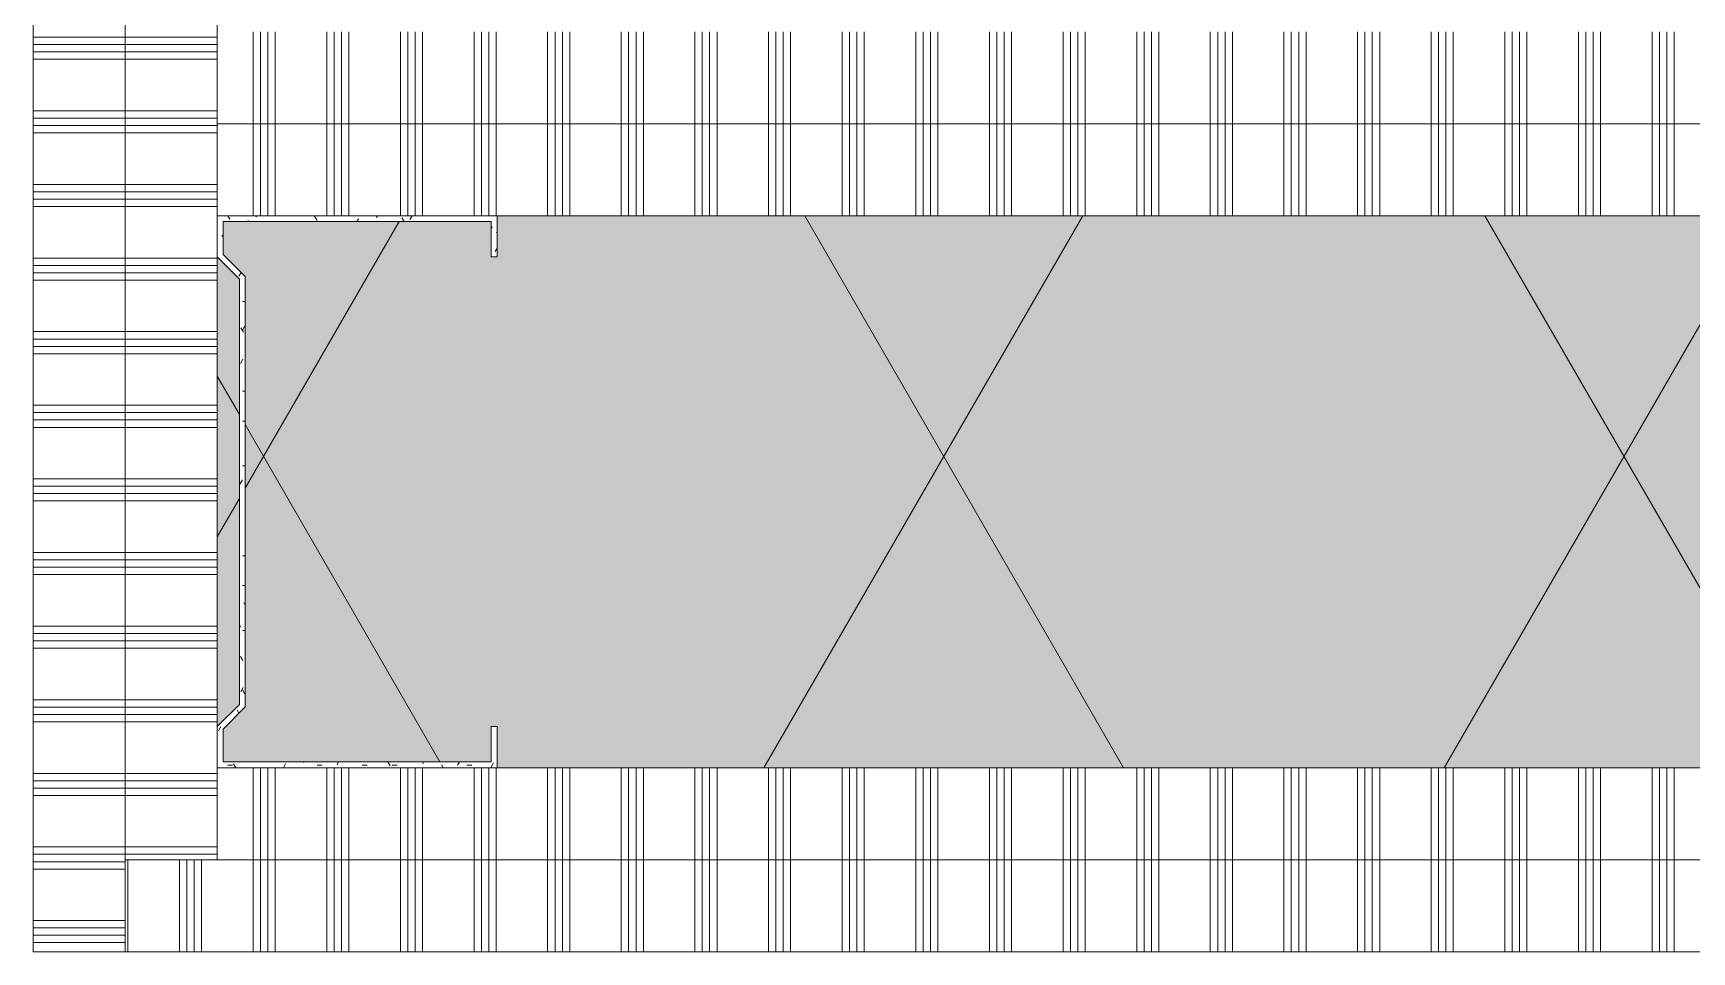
# Model space of a CAD drawing. Header units: millimetres. Extents: x 32900 to 38291, y -18988 to 4133.
# Drawn here: x 33224.1 to 33449.4, y -5987.2 to -5862.4 of the extents above; entities that cross this region are included whole.
import ezdxf

# ---------------------------------------------------------------- set-up
doc = ezdxf.new("R2010")
doc.units = ezdxf.units.MM
doc.layers.add('A-DETL-GENF', color=92, linetype='Continuous', lineweight=18)
doc.layers.add('A-DETL-THIN', color=151, linetype='Continuous', lineweight=18)
pattern_1 = [(90, (4, 0), (-10, 6e-16), []), (90, (5, 0), (-10, 6e-16), []), (90, (6, 0), (-10, 6e-16), []), (90, (7, 0), (-10, 6e-16), [])]
pattern_2 = [(0, (0, 4), (0, 10), []), (0, (0, 5), (0, 10), []), (0, (0, 6), (0, 10), []), (0, (0, 7), (0, 10), [])]

# ---------------------------------------------------------------- blocks, each defined once
blk = doc.blocks.new('42 isolatie - Type 1-V5-Details ziekenhuis Utiliteitsgebouw')
at = {"layer": 'A-DETL-GENF'}
h = blk.add_hatch(color=256, dxfattribs=at)
h.paths.add_polyline_path([(63.27841160887232, -75.80000000000443), (429.6527652706417, -75.80000000000443), (429.652765270642, -0.8000000000041495), (63.2784116088726, -0.8000000000063153), (63.2784116088726, -6.399999999983385), (62.478411608874, -6.399999999983385), (62.478411608874, -1.600000000036453), (26.07841160885195, -1.600000000036453), (26.07841160885195, -6.068629150083785), (29.07841160884938, -9.06862915008527), (29.07841160884911, -67.53137084991248), (26.07841160885168, -70.53137084991396), (26.07841160885168, -75.00000000003709), (62.47841160887372, -75.00000000003709), (62.47841160887372, -70.20000000001653), (63.27841160887232, -70.20000000001653), (63.27841160887232, -75.00000000003709)])
h.paths.add_polyline_path([(25.27841160888029, -70.20000000001653), (28.2784116088505, -67.20000000001504), (28.27841160885077, -9.39999999998487), (25.27841160888056, -6.399999999983385), (25.27841160888029, -67.20000000001504)])
at = {"layer": 'A-DETL-GENF', "lineweight": 13}
h = blk.add_hatch(dxfattribs=at)
h.set_pattern_fill('FP_3', color=256, style=0, pattern_type=2)
h.set_pattern_definition([(300, (0, 0), (-69.28203230275508, -40), []), (240, (0, 0), (-69.2820323027551, 39.99999999999999), [])])
h.paths.add_polyline_path([(63.27841160887232, -75.80000000000443), (429.6527652706417, -75.80000000000443), (429.652765270642, -0.8000000000041495), (63.2784116088726, -0.8000000000063153), (63.2784116088726, -6.399999999983385), (62.478411608874, -6.399999999983385), (62.478411608874, -1.600000000036453), (26.07841160885195, -1.600000000036453), (26.07841160885195, -6.068629150083785), (29.07841160884938, -9.06862915008527), (29.07841160884911, -67.53137084991248), (26.07841160885168, -70.53137084991396), (26.07841160885168, -75.00000000003709), (62.47841160887372, -75.00000000003709), (62.47841160887372, -70.20000000001653), (63.27841160887232, -70.20000000001653), (63.27841160887232, -75.00000000003709)])
h.paths.add_polyline_path([(25.27841160888029, -70.20000000001653), (28.2784116088505, -67.20000000001504), (28.27841160885077, -9.39999999998487), (25.27841160888056, -6.399999999983385), (25.27841160888029, -67.20000000001504)])
at = {"layer": 'A-DETL-GENF'}
for p, q in [((429.652765270609, -0.8000000000007149), (63.2784116088418, -0.8000000000007149)), ((63.27841160884159, -75.80000000000125), (429.6527652706099, -75.80000000000125))]:
    blk.add_line(p, q, dxfattribs=at)

msp = doc.modelspace()

# ---------------------------------------------------------------- hatches: boundary and pattern name
at = {"layer": 'A-DETL-GENF', "lineweight": 13}
h = msp.add_hatch(dxfattribs=at)
h.set_pattern_fill('FP_12', color=254, style=0, pattern_type=2)
h.set_pattern_definition(pattern_2)
h.paths.add_polyline_path([(33236.63240155417, -5987.241878869006), (33236.63240155417, -5787.241878869007), (33224.13240155416, -5787.241878869007), (33224.13240155416, -5987.241878869006)])
h = msp.add_hatch(dxfattribs=at)
h.set_pattern_fill('FP_12', color=254, style=0, pattern_type=2)
h.set_pattern_definition(pattern_2)
h.paths.add_polyline_path([(33236.63240155417, -5974.741878869009), (33249.13240155416, -5974.741878869009), (33249.13240155416, -5787.241878869007), (33236.63240155417, -5787.241878869007), (33236.63240155417, -5962.241878869042)])
h = msp.add_hatch(dxfattribs=at)
h.set_pattern_fill('FP_2', color=254, style=0, pattern_type=2)
h.set_pattern_definition(pattern_1)
h.paths.add_polyline_path([(33249.73240155418, -5874.741878869008), (33653.50675521593, -5874.741878869008), (33653.50675521593, -5862.241878869008), (33249.13240155416, -5862.241878869008), (33249.13240155416, -5874.741878869008)])
h = msp.add_hatch(dxfattribs=at)
h.set_pattern_fill('FP_2', color=254, style=0, pattern_type=2)
h.set_pattern_definition(pattern_1)
h.paths.add_polyline_path([(33286.33240155416, -5887.241878869008), (33653.50675521593, -5887.241878869008), (33653.50675521593, -5874.741878869006), (33249.13240155416, -5874.741878869006), (33249.13240155416, -5887.241878869008), (33249.93240155414, -5887.241878869008)])
h = msp.add_hatch(dxfattribs=at)
h.set_pattern_fill('FP_6', color=254, style=0, pattern_type=2)
h.set_pattern_definition([(0, (0, 0), (8.128, 2.032), [0.67056, -5.424999999999999, 0.67056, -5.424999999999999, -32.512]), (0, (0, 0), (8.128, 2.032), [-12.192, 0.67056, -11.521, 0.67056, -5.424999999999999, -14.224]), (0, (0, 0), (8.128, 2.032), [-30.48, 0.67056, -3.393, 0.67056, -9.488999999999997]), (120, (3.048, 1.016), (-5.823763620489978, 6.023054481959919), [0.67056, -5.424999999999998, 0.67056, -5.424999999999998, -32.51199999999999]), (120, (3.048, 1.016), (-5.823763620489978, 6.023054481959919), [-12.192, 0.67056, -11.52099999999999, 0.67056, -5.424999999999998, -14.224]), (120, (3.048, 1.016), (-5.823763620489978, 6.023054481959919), [-30.48, 0.67056, -3.392999999999999, 0.67056, -9.488999999999997]), (240, (4.064, 5.08), (-2.304236379510018, -8.055054481959917), [0.67056, -5.424999999999999, 0.67056, -5.424999999999999, -32.512]), (240, (4.064, 5.08), (-2.304236379510018, -8.055054481959917), [-12.192, 0.67056, -11.521, 0.67056, -5.424999999999999, -14.224]), (240, (4.064, 5.08), (-2.304236379510018, -8.055054481959917), [-30.48, 0.67056, -3.393, 0.67056, -9.488999999999997])])
h.paths.add_polyline_path([(33249.13240155414, -5962.241878869042), (33287.13240155416, -5962.241878869042), (33287.13240155416, -5956.64187886902), (33286.33240155416, -5956.64187886902), (33286.33240155416, -5961.44187886904), (33249.93240155414, -5961.44187886904), (33249.93240155414, -5956.973249718917), (33252.93240155413, -5953.973249718917), (33252.93240155413, -5895.510508019089), (33249.93240155414, -5892.510508019086), (33249.93240155414, -5888.04187886904), (33286.33240155416, -5888.04187886904), (33286.33240155416, -5892.841878868987), (33287.13240155416, -5892.841878868987), (33287.13240155416, -5887.241878869041), (33249.13240155414, -5887.241878869041), (33249.13240155414, -5892.841878868987), (33252.13240155413, -5895.841878868988), (33252.13240155413, -5953.641878869018), (33249.13240155414, -5956.64187886902)])
h = msp.add_hatch(dxfattribs=at)
h.set_pattern_fill('FP_2', color=254, style=0, pattern_type=2)
h.set_pattern_definition(pattern_1)
h.paths.add_polyline_path([(33286.33240155416, -5974.741878869009), (33653.50675521593, -5974.741878869009), (33653.50675521593, -5962.241878869011), (33249.13240155416, -5962.241878869008), (33249.13240155416, -5974.741878869009), (33249.93240155414, -5974.741878869009)])
h = msp.add_hatch(dxfattribs=at)
h.set_pattern_fill('FP_2', color=254, style=0, pattern_type=2)
h.set_pattern_definition(pattern_1)
h.paths.add_polyline_path([(33653.50675521593, -5987.241878869008), (33653.50675521593, -5974.741878869009), (33236.63240155417, -5974.741878869009), (33236.63240155417, -5987.241878869008)])

# ---------------------------------------------------------------- linework, layer by layer
at = {"layer": 'A-DETL-THIN'}
for p, q in [((33224.13240155413, -5787.241878869002), (33224.13240155413, -5987.241878869002)), ((33236.63240155414, -5787.241878869002), (33236.63240155414, -5974.741878869004)), ((33249.13240155414, -5887.241878869034), (33249.13240155414, -5787.241878869002)), ((33249.13240155414, -5874.741878869004), (33653.5067552159, -5874.741878869004)), ((33287.13240155412, -5887.241878869034), (33249.13240155411, -5887.241878869034)), ((33249.13240155411, -5887.241878869034), (33249.13240155411, -5892.841878868982)), ((33249.93240155411, -5892.510508019082), (33249.93240155411, -5888.041878869035)), ((33249.93240155412, -5888.041878869035), (33286.33240155413, -5888.041878869035)), ((33286.33240155413, -5888.041878869035), (33286.33240155413, -5892.841878868982)), ((33287.13240155413, -5887.241878869002), (33653.5067552159, -5887.241878869002)), ((33287.13240155412, -5892.841878868982), (33287.13240155412, -5887.241878869034)), ((33249.13240155414, -5956.641878869016), (33249.13240155414, -5892.841878868982)), ((33249.13240155411, -5892.841878868982), (33252.1324015541, -5895.841878868984)), ((33252.93240155411, -5895.510508019083), (33249.93240155411, -5892.510508019082)), ((33286.33240155413, -5892.841878868982), (33287.13240155412, -5892.841878868982)), ((33252.1324015541, -5895.841878868984), (33252.1324015541, -5953.641878869014)), ((33252.93240155411, -5953.97324971891), (33252.93240155411, -5895.510508019084)), ((33252.1324015541, -5953.641878869014), (33249.13240155411, -5956.641878869016)), ((33249.93240155411, -5956.973249718911), (33252.93240155411, -5953.973249718911)), ((33249.13240155411, -5956.641878869016), (33249.13240155411, -5962.24187886904)), ((33249.93240155411, -5961.441878869037), (33249.93240155411, -5956.97324971891)), ((33287.13240155412, -5956.641878869014), (33286.33240155413, -5956.641878869014)), ((33286.33240155413, -5956.641878869014), (33286.33240155413, -5961.441878869037)), ((33287.13240155412, -5962.241878869038), (33287.13240155412, -5956.641878869014)), ((33249.13240155414, -5974.741878869004), (33249.13240155414, -5962.241878869038)), ((33249.13240155411, -5962.241878869038), (33287.13240155412, -5962.241878869038)), ((33286.33240155413, -5961.441878869037), (33249.93240155411, -5961.441878869037)), ((33653.5067552159, -5962.241878869004), (33287.13240155413, -5962.241878869003)), ((33653.5067552159, -5974.741878869004), (33236.63240155415, -5974.741878869003)), ((33236.63240155415, -5974.741878869003), (33236.63240155415, -5987.241878869003)), ((33224.13240155413, -5987.241878869002), (33236.63240155414, -5987.241878869002)), ((33236.63240155415, -5987.241878869003), (33653.5067552159, -5987.241878869003))]:
    msp.add_line(p, q, dxfattribs=at)

# ---------------------------------------------------------------- block references
at = {"layer": 'A-DETL-GENF'}
msp.add_blockref('42 isolatie - Type 1-V5-Details ziekenhuis Utiliteitsgebouw', (33223.85398994529, -5886.441878869003), dxfattribs=at)

doc.saveas('drawing.dxf')
